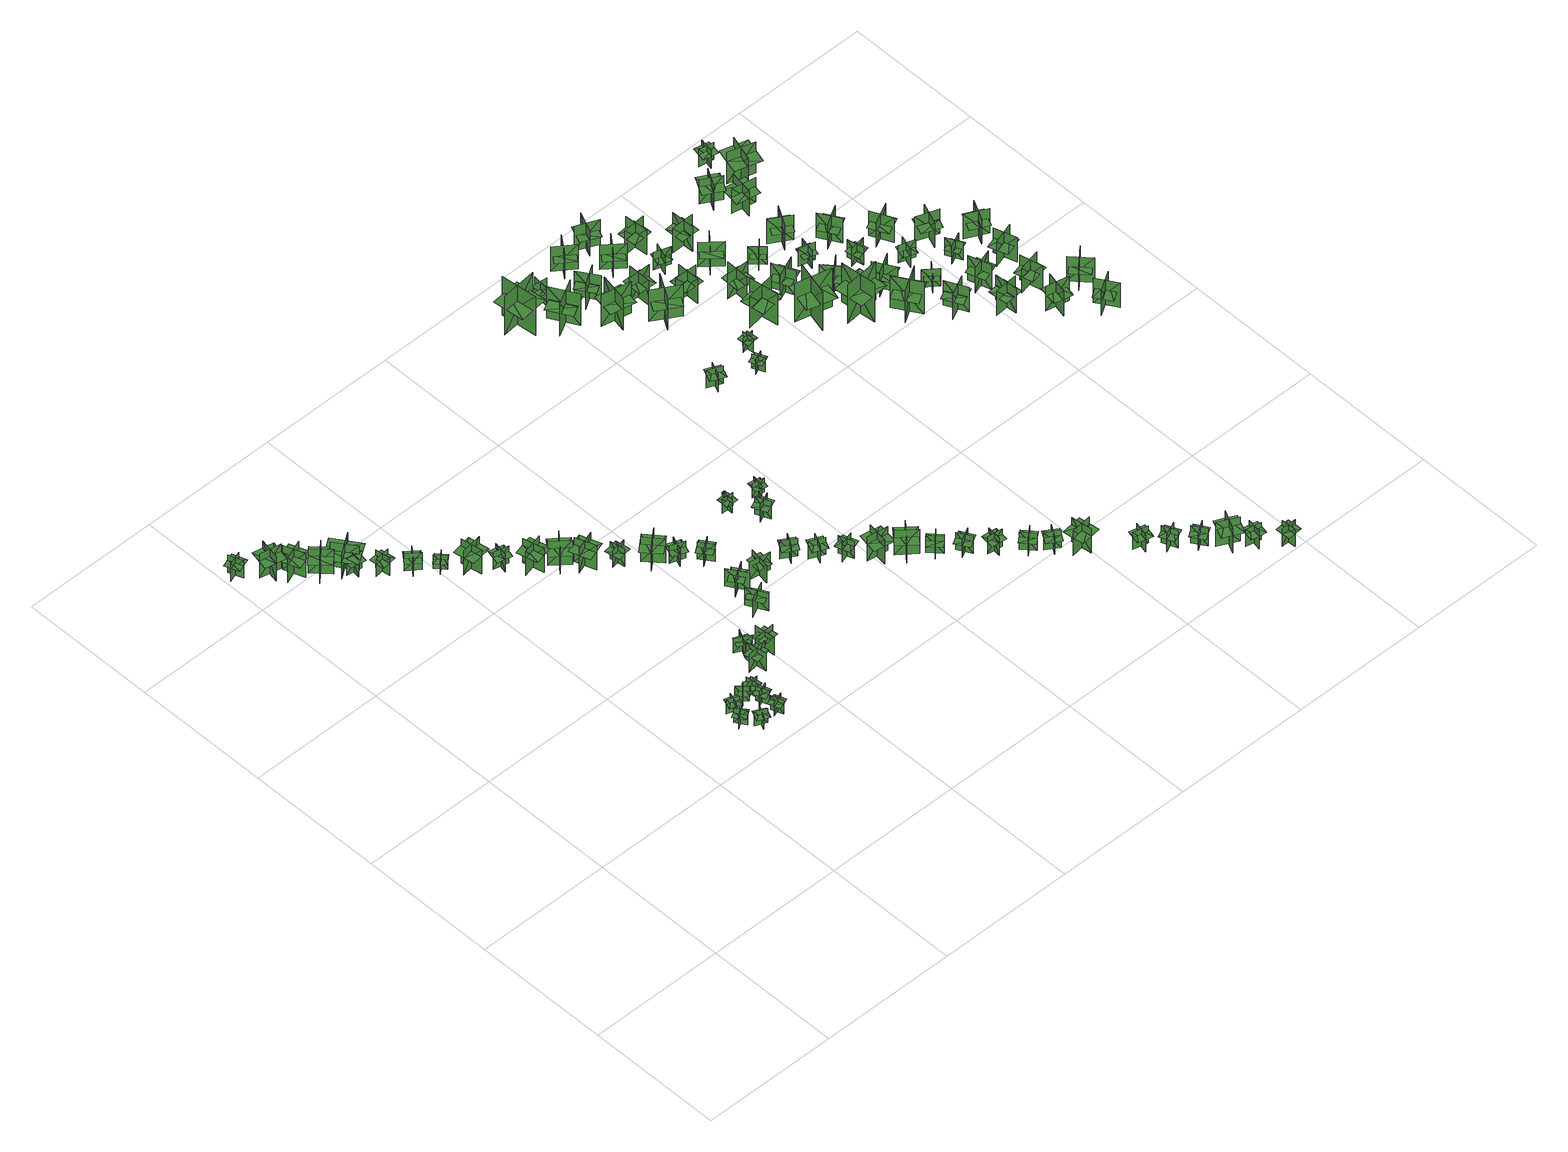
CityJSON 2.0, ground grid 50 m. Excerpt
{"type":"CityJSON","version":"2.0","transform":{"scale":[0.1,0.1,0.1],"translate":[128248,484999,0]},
"CityObjects":{
"tree1":{"type":"SolitaryVegetationObject","geometry":[{"type":"MultiSurface","lod":"1","boundaries":[[[0,1,2]],[[0,2,3]],[[4,5,6]],[[4,6,7]],[[8,9,10]],[[8,10,11]],[[8,11,12]],[[8,12,13]]]}]},
"tree2":{"type":"SolitaryVegetationObject","geometry":[{"type":"MultiSurface","lod":"1","boundaries":[[[14,15,16]],[[14,16,17]],[[18,19,20]],[[18,20,21]],[[22,23,24]],[[22,24,25]],[[22,25,26]],[[22,26,27]]]}]},
"tree3":{"type":"SolitaryVegetationObject","geometry":[{"type":"MultiSurface","lod":"1","boundaries":[[[28,29,30]],[[28,30,31]],[[32,33,34]],[[32,34,35]],[[36,37,38]],[[36,38,39]],[[36,39,40]],[[36,40,41]]]}]},
"tree4":{"type":"SolitaryVegetationObject","geometry":[{"type":"MultiSurface","lod":"1","boundaries":[[[42,43,44]],[[42,44,45]],[[46,47,48]],[[46,48,49]],[[50,51,52]],[[50,52,53]],[[50,53,54]],[[50,54,55]]]}]},
"tree5":{"type":"SolitaryVegetationObject","geometry":[{"type":"MultiSurface","lod":"1","boundaries":[[[56,57,58]],[[56,58,59]],[[60,61,62]],[[60,62,63]],[[64,65,66]],[[64,66,67]],[[64,67,68]],[[64,68,69]]]}]},
"tree6":{"type":"SolitaryVegetationObject","geometry":[{"type":"MultiSurface","lod":"1","boundaries":[[[70,71,72]],[[70,72,73]],[[74,75,76]],[[74,76,77]],[[78,79,80]],[[78,80,81]],[[78,81,82]],[[78,82,83]]]}]},
"tree7":{"type":"SolitaryVegetationObject","geometry":[{"type":"MultiSurface","lod":"1","boundaries":[[[84,85,86]],[[84,86,87]],[[88,89,90]],[[88,90,91]],[[92,93,94]],[[92,94,95]],[[92,95,96]],[[92,96,97]]]}]},
"tree8":{"type":"SolitaryVegetationObject","geometry":[{"type":"MultiSurface","lod":"1","boundaries":[[[98,99,100]],[[98,100,101]],[[102,103,104]],[[102,104,105]],[[106,107,108]],[[106,108,109]],[[106,109,110]],[[106,110,111]]]}]},
"tree9":{"type":"SolitaryVegetationObject","geometry":[{"type":"MultiSurface","lod":"1","boundaries":[[[112,113,114]],[[112,114,115]],[[116,117,118]],[[116,118,119]],[[120,121,122]],[[120,122,123]],[[120,123,124]],[[120,124,125]]]}]},
"tree10":{"type":"SolitaryVegetationObject","geometry":[{"type":"MultiSurface","lod":"1","boundaries":[[[126,127,128]],[[126,128,129]],[[130,131,132]],[[130,132,133]],[[134,135,136]],[[134,136,137]],[[134,137,138]],[[134,138,139]]]}]},
"tree11":{"type":"SolitaryVegetationObject","geometry":[{"type":"MultiSurface","lod":"1","boundaries":[[[140,141,142]],[[140,142,143]],[[144,145,146]],[[144,146,147]],[[148,149,150]],[[148,150,151]],[[148,151,152]],[[148,152,153]]]}]},
"tree12":{"type":"SolitaryVegetationObject","geometry":[{"type":"MultiSurface","lod":"1","boundaries":[[[154,155,156]],[[154,156,157]],[[158,159,160]],[[158,160,161]],[[162,163,164]],[[162,164,165]],[[162,165,166]],[[162,166,167]]]}]},
"tree13":{"type":"SolitaryVegetationObject","geometry":[{"type":"MultiSurface","lod":"1","boundaries":[[[168,169,170]],[[168,170,171]],[[172,173,174]],[[172,174,175]],[[176,177,178]],[[176,178,179]],[[176,179,180]],[[176,180,181]]]}]},
"tree14":{"type":"SolitaryVegetationObject","geometry":[{"type":"MultiSurface","lod":"1","boundaries":[[[182,183,184]],[[182,184,185]],[[186,187,188]],[[186,188,189]],[[190,191,192]],[[190,192,193]],[[190,193,194]],[[190,194,195]]]}]},
"tree15":{"type":"SolitaryVegetationObject","geometry":[{"type":"MultiSurface","lod":"1","boundaries":[[[196,197,198]],[[196,198,199]],[[200,201,202]],[[200,202,203]],[[204,205,206]],[[204,206,207]],[[204,207,208]],[[204,208,209]]]}]},
"tree16":{"type":"SolitaryVegetationObject","geometry":[{"type":"MultiSurface","lod":"1","boundaries":[[[210,211,212]],[[210,212,213]],[[214,215,216]],[[214,216,217]],[[218,219,220]],[[218,220,221]],[[218,221,222]],[[218,222,223]]]}]},
"tree17":{"type":"SolitaryVegetationObject","geometry":[{"type":"MultiSurface","lod":"1","boundaries":[[[224,225,226]],[[224,226,227]],[[228,229,230]],[[228,230,231]],[[232,233,234]],[[232,234,235]],[[232,235,236]],[[232,236,237]]]}]},
"tree18":{"type":"SolitaryVegetationObject","geometry":[{"type":"MultiSurface","lod":"1","boundaries":[[[238,239,240]],[[238,240,241]],[[242,243,244]],[[242,244,245]],[[246,247,248]],[[246,248,249]],[[246,249,250]],[[246,250,251]]]}]},
"tree19":{"type":"SolitaryVegetationObject","geometry":[{"type":"MultiSurface","lod":"1","boundaries":[[[252,253,254]],[[252,254,255]],[[256,257,258]],[[256,258,259]],[[260,261,262]],[[260,262,263]],[[260,263,264]],[[260,264,265]]]}]},
"tree20":{"type":"SolitaryVegetationObject","geometry":[{"type":"MultiSurface","lod":"1","boundaries":[[[266,267,268]],[[266,268,269]],[[270,271,272]],[[270,272,273]],[[274,275,276]],[[274,276,277]],[[274,277,278]],[[274,278,279]]]}]},
"tree21":{"type":"SolitaryVegetationObject","geometry":[{"type":"MultiSurface","lod":"1","boundaries":[[[280,281,282]],[[280,282,283]],[[284,285,286]],[[284,286,287]],[[288,289,290]],[[288,290,291]],[[288,291,292]],[[288,292,293]]]}]},
"tree22":{"type":"SolitaryVegetationObject","geometry":[{"type":"MultiSurface","lod":"1","boundaries":[[[294,295,296]],[[294,296,297]],[[298,299,300]],[[298,300,301]],[[302,303,304]],[[302,304,305]],[[302,305,306]],[[302,306,307]]]}]},
"tree23":{"type":"SolitaryVegetationObject","geometry":[{"type":"MultiSurface","lod":"1","boundaries":[[[308,309,310]],[[308,310,311]],[[312,313,314]],[[312,314,315]],[[316,317,318]],[[316,318,319]],[[316,319,320]],[[316,320,321]]]}]},
"tree24":{"type":"SolitaryVegetationObject","geometry":[{"type":"MultiSurface","lod":"1","boundaries":[[[322,323,324]],[[322,324,325]],[[326,327,328]],[[326,328,329]],[[330,331,332]],[[330,332,333]],[[330,333,334]],[[330,334,335]]]}]},
"tree25":{"type":"SolitaryVegetationObject","geometry":[{"type":"MultiSurface","lod":"1","boundaries":[[[336,337,338]],[[336,338,339]],[[340,341,342]],[[340,342,343]],[[344,345,346]],[[344,346,347]],[[344,347,348]],[[344,348,349]]]}]},
"tree26":{"type":"SolitaryVegetationObject","geometry":[{"type":"MultiSurface","lod":"1","boundaries":[[[350,351,352]],[[350,352,353]],[[354,355,356]],[[354,356,357]],[[358,359,360]],[[358,360,361]],[[358,361,362]],[[358,362,363]]]}]},
"tree27":{"type":"SolitaryVegetationObject","geometry":[{"type":"MultiSurface","lod":"1","boundaries":[[[364,365,366]],[[364,366,367]],[[368,369,370]],[[368,370,371]],[[372,373,374]],[[372,374,375]],[[372,375,376]],[[372,376,377]]]}]},
"tree28":{"type":"SolitaryVegetationObject","geometry":[{"type":"MultiSurface","lod":"1","boundaries":[[[378,379,380]],[[378,380,381]],[[382,383,384]],[[382,384,385]],[[386,387,388]],[[386,388,389]],[[386,389,390]],[[386,390,391]]]}]},
"tree29":{"type":"SolitaryVegetationObject","geometry":[{"type":"MultiSurface","lod":"1","boundaries":[[[392,393,394]],[[392,394,395]],[[396,397,398]],[[396,398,399]],[[400,401,402]],[[400,402,403]],[[400,403,404]],[[400,404,405]]]}]},
"tree30":{"type":"SolitaryVegetationObject","geometry":[{"type":"MultiSurface","lod":"1","boundaries":[[[406,407,408]],[[406,408,409]],[[410,411,412]],[[410,412,413]],[[414,415,416]],[[414,416,417]],[[414,417,418]],[[414,418,419]]]}]},
"tree31":{"type":"SolitaryVegetationObject","geometry":[{"type":"MultiSurface","lod":"1","boundaries":[[[420,421,422]],[[420,422,423]],[[424,425,426]],[[424,426,427]],[[428,429,430]],[[428,430,431]],[[428,431,432]],[[428,432,433]]]}]},
"tree32":{"type":"SolitaryVegetationObject","geometry":[{"type":"MultiSurface","lod":"1","boundaries":[[[434,435,436]],[[434,436,437]],[[438,439,440]],[[438,440,441]],[[442,443,444]],[[442,444,445]],[[442,445,446]],[[442,446,447]]]}]},
"tree33":{"type":"SolitaryVegetationObject","geometry":[{"type":"MultiSurface","lod":"1","boundaries":[[[448,449,450]],[[448,450,451]],[[452,453,454]],[[452,454,455]],[[456,457,458]],[[456,458,459]],[[456,459,460]],[[456,460,461]]]}]},
"tree34":{"type":"SolitaryVegetationObject","geometry":[{"type":"MultiSurface","lod":"1","boundaries":[[[462,463,464]],[[462,464,465]],[[466,467,468]],[[466,468,469]],[[470,471,472]],[[470,472,473]],[[470,473,474]],[[470,474,475]]]}]},
"tree35":{"type":"SolitaryVegetationObject","geometry":[{"type":"MultiSurface","lod":"1","boundaries":[[[476,477,478]],[[476,478,479]],[[480,481,482]],[[480,482,483]],[[484,485,486]],[[484,486,487]],[[484,487,488]],[[484,488,489]]]}]},
"tree36":{"type":"SolitaryVegetationObject","geometry":[{"type":"MultiSurface","lod":"1","boundaries":[[[490,491,492]],[[490,492,493]],[[494,495,496]],[[494,496,497]],[[498,499,500]],[[498,500,501]],[[498,501,502]],[[498,502,503]]]}]},
"tree37":{"type":"SolitaryVegetationObject","geometry":[{"type":"MultiSurface","lod":"1","boundaries":[[[504,505,506]],[[504,506,507]],[[508,509,510]],[[508,510,511]],[[512,513,514]],[[512,514,515]],[[512,515,516]],[[512,516,517]]]}]},
"tree38":{"type":"SolitaryVegetationObject","geometry":[{"type":"MultiSurface","lod":"1","boundaries":[[[518,519,520]],[[518,520,521]],[[522,523,524]],[[522,524,525]],[[526,527,528]],[[526,528,529]],[[526,529,530]],[[526,530,531]]]}]},
"tree39":{"type":"SolitaryVegetationObject","geometry":[{"type":"MultiSurface","lod":"1","boundaries":[[[532,533,534]],[[532,534,535]],[[536,537,538]],[[536,538,539]],[[540,541,542]],[[540,542,543]],[[540,543,544]],[[540,544,545]]]}]},
"tree40":{"type":"SolitaryVegetationObject","geometry":[{"type":"MultiSurface","lod":"1","boundaries":[[[546,547,548]],[[546,548,549]],[[550,551,552]],[[550,552,553]],[[554,555,556]],[[554,556,557]],[[554,557,558]],[[554,558,559]]]}]},
"tree41":{"type":"SolitaryVegetationObject","geometry":[{"type":"MultiSurface","lod":"1","boundaries":[[[560,561,562]],[[560,562,563]],[[564,565,566]],[[564,566,567]],[[568,569,570]],[[568,570,571]],[[568,571,572]],[[568,572,573]]]}]},
"tree42":{"type":"SolitaryVegetationObject","geometry":[{"type":"MultiSurface","lod":"1","boundaries":[[[574,575,576]],[[574,576,577]],[[578,579,580]],[[578,580,581]],[[582,583,584]],[[582,584,585]],[[582,585,586]],[[582,586,587]]]}]},
"tree43":{"type":"SolitaryVegetationObject","geometry":[{"type":"MultiSurface","lod":"1","boundaries":[[[588,589,590]],[[588,590,591]],[[592,593,594]],[[592,594,595]],[[596,597,598]],[[596,598,599]],[[596,599,600]],[[596,600,601]]]}]},
"tree44":{"type":"SolitaryVegetationObject","geometry":[{"type":"MultiSurface","lod":"1","boundaries":[[[602,603,604]],[[602,604,605]],[[606,607,608]],[[606,608,609]],[[610,611,612]],[[610,612,613]],[[610,613,614]],[[610,614,615]]]}]},
"tree45":{"type":"SolitaryVegetationObject","geometry":[{"type":"MultiSurface","lod":"1","boundaries":[[[616,617,618]],[[616,618,619]],[[620,621,622]],[[620,622,623]],[[624,625,626]],[[624,626,627]],[[624,627,628]],[[624,628,629]]]}]},
"tree46":{"type":"SolitaryVegetationObject","geometry":[{"type":"MultiSurface","lod":"1","boundaries":[[[630,631,632]],[[630,632,633]],[[634,635,636]],[[634,636,637]],[[638,639,640]],[[638,640,641]],[[638,642,643]],[[638,643,639]]]}]},
"tree47":{"type":"SolitaryVegetationObject","geometry":[{"type":"MultiSurface","lod":"1","boundaries":[[[644,645,646]],[[644,646,647]],[[648,649,650]],[[648,650,651]],[[652,653,654]],[[652,654,655]],[[652,655,656]],[[652,656,657]]]}]},
"tree48":{"type":"SolitaryVegetationObject","geometry":[{"type":"MultiSurface","lod":"1","boundaries":[[[658,659,660]],[[658,660,661]],[[662,663,664]],[[662,664,665]],[[666,667,668]],[[666,668,669]],[[666,670,671]],[[666,671,667]]]}]},
"tree49":{"type":"SolitaryVegetationObject","geometry":[{"type":"MultiSurface","lod":"1","boundaries":[[[672,673,674]],[[672,674,675]],[[676,677,678]],[[676,678,679]],[[680,681,682]],[[680,682,683]],[[680,683,684]],[[680,684,685]]]}]},
"tree50":{"type":"SolitaryVegetationObject","geometry":[{"type":"MultiSurface","lod":"1","boundaries":[[[686,687,688]],[[686,688,689]],[[690,691,692]],[[690,692,693]],[[694,695,696]],[[694,696,697]],[[694,698,699]],[[694,699,695]]]}]},
"tree51":{"type":"SolitaryVegetationObject","geometry":[{"type":"MultiSurface","lod":"1","boundaries":[[[700,701,702]],[[700,702,703]],[[704,705,706]],[[704,706,707]],[[708,709,710]],[[708,710,711]],[[708,711,712]],[[708,712,713]]]}]},
"tree52":{"type":"SolitaryVegetationObject","geometry":[{"type":"MultiSurface","lod":"1","boundaries":[[[714,715,716]],[[714,716,717]],[[718,719,720]],[[718,720,721]],[[722,723,724]],[[722,724,725]],[[722,726,727]],[[722,727,723]]]}]},
"tree53":{"type":"SolitaryVegetationObject","geometry":[{"type":"MultiSurface","lod":"1","boundaries":[[[728,729,730]],[[728,730,731]],[[732,733,734]],[[732,734,735]],[[736,737,738]],[[736,738,739]],[[736,739,740]],[[736,740,741]]]}]},
"tree54":{"type":"SolitaryVegetationObject","geometry":[{"type":"MultiSurface","lod":"1","boundaries":[[[742,743,744]],[[742,744,745]],[[746,747,748]],[[746,748,749]],[[750,751,752]],[[750,752,753]],[[750,754,755]],[[750,755,751]]]}]},
"tree55":{"type":"SolitaryVegetationObject","geometry":[{"type":"MultiSurface","lod":"1","boundaries":[[[756,757,758]],[[756,758,759]],[[760,761,762]],[[760,762,763]],[[764,765,766]],[[764,766,767]],[[764,767,768]],[[764,768,769]]]}]},
"tree56":{"type":"SolitaryVegetationObject","geometry":[{"type":"MultiSurface","lod":"1","boundaries":[[[770,771,772]],[[770,772,773]],[[774,775,776]],[[774,776,777]],[[778,779,780]],[[778,780,781]],[[778,781,782]],[[778,782,783]]]}]},
"tree57":{"type":"SolitaryVegetationObject","geometry":[{"type":"MultiSurface","lod":"1","boundaries":[[[784,785,786]],[[784,786,787]],[[788,789,790]],[[788,790,791]],[[792,793,794]],[[792,794,795]],[[792,796,797]],[[792,797,793]]]}]},
"tree58":{"type":"SolitaryVegetationObject","geometry":[{"type":"MultiSurface","lod":"1","boundaries":[[[798,799,800]],[[798,800,801]],[[802,803,804]],[[802,804,805]],[[806,807,808]],[[806,808,809]],[[806,809,810]],[[806,810,811]]]}]},
"tree59":{"type":"SolitaryVegetationObject","geometry":[{"type":"MultiSurface","lod":"1","boundaries":[[[812,813,814]],[[812,814,815]],[[816,817,818]],[[816,818,819]],[[820,821,822]],[[820,822,823]],[[820,824,825]],[[820,825,821]]]}]},
"tree60":{"type":"SolitaryVegetationObject","geometry":[{"type":"MultiSurface","lod":"1","boundaries":[[[826,827,828]],[[826,828,829]],[[830,831,832]],[[830,832,833]],[[834,835,836]],[[834,836,837]],[[834,837,838]],[[834,838,839]]]}]},
"tree61":{"type":"SolitaryVegetationObject","geometry":[{"type":"MultiSurface","lod":"1","boundaries":[[[840,841,842]],[[840,842,843]],[[844,845,846]],[[844,846,847]],[[848,849,850]],[[848,850,851]],[[848,852,853]],[[848,853,849]]]}]},
"tree62":{"type":"SolitaryVegetationObject","geometry":[{"type":"MultiSurface","lod":"1","boundaries":[[[854,855,856]],[[854,856,857]],[[858,859,860]],[[858,860,861]],[[862,863,864]],[[862,864,865]],[[862,865,866]],[[862,866,867]]]}]},
"tree63":{"type":"SolitaryVegetationObject","geometry":[{"type":"MultiSurface","lod":"1","boundaries":[[[868,869,870]],[[868,870,871]],[[872,873,874]],[[872,874,875]],[[876,877,878]],[[876,878,879]],[[876,880,881]],[[876,881,877]]]}]},
"tree64":{"type":"SolitaryVegetationObject","geometry":[{"type":"MultiSurface","lod":"1","boundaries":[[[882,883,884]],[[882,884,885]],[[886,887,888]],[[886,888,889]],[[890,891,892]],[[890,892,893]],[[890,894,895]],[[890,895,891]]]}]},
"tree65":{"type":"SolitaryVegetationObject","geometry":[{"type":"MultiSurface","lod":"1","boundaries":[[[896,897,898]],[[896,898,899]],[[900,901,902]],[[900,902,903]],[[904,905,906]],[[904,906,907]],[[904,907,908]],[[904,908,909]]]}]},
"tree66":{"type":"SolitaryVegetationObject","geometry":[{"type":"MultiSurface","lod":"1","boundaries":[[[910,911,912]],[[910,912,913]],[[914,915,916]],[[914,916,917]],[[918,919,920]],[[918,920,921]],[[918,922,923]],[[918,923,919]]]}]},
"tree67":{"type":"SolitaryVegetationObject","geometry":[{"type":"MultiSurface","lod":"1","boundaries":[[[924,925,926]],[[924,926,927]],[[928,929,930]],[[928,930,931]],[[932,933,934]],[[932,934,935]],[[932,936,937]],[[932,937,933]]]}]},
"tree68":{"type":"SolitaryVegetationObject","geometry":[{"type":"MultiSurface","lod":"1","boundaries":[[[938,939,940]],[[938,940,941]],[[942,943,944]],[[942,944,945]],[[946,947,948]],[[946,948,949]],[[946,950,951]],[[946,951,947]]]}]},
"tree69":{"type":"SolitaryVegetationObject","geometry":[{"type":"MultiSurface","lod":"1","boundaries":[[[952,953,954]],[[952,954,955]],[[956,957,958]],[[956,958,959]],[[960,961,962]],[[960,962,963]],[[960,964,965]],[[960,965,961]]]}]},
"tree70":{"type":"SolitaryVegetationObject","geometry":[{"type":"MultiSurface","lod":"1","boundaries":[[[966,967,968]],[[966,968,969]],[[970,971,972]],[[970,972,973]],[[974,975,976]],[[974,976,977]],[[974,978,979]],[[974,979,975]]]}]},
"tree71":{"type":"SolitaryVegetationObject","geometry":[{"type":"MultiSurface","lod":"1","boundaries":[[[980,981,982]],[[980,982,983]],[[984,985,986]],[[984,986,987]],[[988,989,990]],[[988,990,991]],[[988,992,993]],[[988,993,989]]]}]},
"tree72":{"type":"SolitaryVegetationObject","geometry":[{"type":"MultiSurface","lod":"1","boundaries":[[[994,995,996]],[[994,996,997]],[[998,999,1000]],[[998,1000,1001]],[[1002,1003,1004]],[[1002,1004,1005]],[[1002,1006,1007]],[[1002,1007,1003]]]}]},
"tree73":{"type":"SolitaryVegetationObject","geometry":[{"type":"MultiSurface","lod":"1","boundaries":[[[1008,1009,1010]],[[1008,1010,1011]],[[1012,1013,1014]],[[1012,1014,1015]],[[1016,1017,1018]],[[1016,1018,1019]],[[1016,1020,1021]],[[1016,1021,1017]]]}]},
"tree74":{"type":"SolitaryVegetationObject","geometry":[{"type":"MultiSurface","lod":"1","boundaries":[[[1022,1023,1024]],[[1022,1024,1025]],[[1026,1027,1028]],[[1026,1028,1029]],[[1030,1031,1032]],[[1030,1032,1033]],[[1030,1034,1035]],[[1030,1035,1031]]]}]},
"tree75":{"type":"SolitaryVegetationObject","geometry":[{"type":"MultiSurface","lod":"1","boundaries":[[[1036,1037,1038]],[[1036,1038,1039]],[[1040,1041,1042]],[[1040,1042,1043]],[[1044,1045,1046]],[[1044,1046,1047]],[[1044,1048,1049]],[[1044,1049,1045]]]}]},
"tree76":{"type":"SolitaryVegetationObject","geometry":[{"type":"MultiSurface","lod":"1","boundaries":[[[1050,1051,1052]],[[1050,1052,1053]],[[1054,1055,1056]],[[1054,1056,1057]],[[1058,1059,1060]],[[1058,1060,1061]],[[1058,1062,1063]],[[1058,1063,1059]]]}]},
"tree77":{"type":"SolitaryVegetationObject","geometry":[{"type":"MultiSurface","lod":"1","boundaries":[[[1064,1065,1066]],[[1064,1066,1067]],[[1068,1069,1070]],[[1068,1070,1071]],[[1072,1073,1074]],[[1072,1074,1075]],[[1072,1076,1077]],[[1072,1077,1073]]]}]},
"tree78":{"type":"SolitaryVegetationObject","geometry":[{"type":"MultiSurface","lod":"1","boundaries":[[[1078,1079,1080]],[[1078,1080,1081]],[[1082,1083,1084]],[[1082,1084,1085]],[[1086,1087,1088]],[[1086,1088,1089]],[[1086,1090,1091]],[[1086,1091,1087]]]}]},
"tree79":{"type":"SolitaryVegetationObject","geometry":[{"type":"MultiSurface","lod":"1","boundaries":[[[1092,1093,1094]],[[1092,1094,1095]],[[1096,1097,1098]],[[1096,1098,1099]],[[1100,1101,1102]],[[1100,1102,1103]],[[1100,1104,1105]],[[1100,1105,1101]]]}]},
"tree80":{"type":"SolitaryVegetationObject","geometry":[{"type":"MultiSurface","lod":"1","boundaries":[[[1106,1107,1108]],[[1106,1108,1109]],[[1110,1111,1112]],[[1110,1112,1113]],[[1114,1115,1116]],[[1114,1116,1117]],[[1114,1118,1119]],[[1114,1119,1115]]]}]},
"tree81":{"type":"SolitaryVegetationObject","geometry":[{"type":"MultiSurface","lod":"1","boundaries":[[[1120,1121,1122]],[[1120,1122,1123]],[[1124,1125,1126]],[[1124,1126,1127]],[[1128,1129,1130]],[[1128,1130,1131]],[[1128,1132,1133]],[[1128,1133,1129]]]}]},
"tree82":{"type":"SolitaryVegetationObject","geometry":[{"type":"MultiSurface","lod":"1","boundaries":[[[1134,1135,1136]],[[1134,1136,1137]],[[1138,1139,1140]],[[1138,1140,1141]],[[1142,1143,1144]],[[1142,1144,1145]],[[1142,1146,1147]],[[1142,1147,1143]]]}]},
"tree83":{"type":"SolitaryVegetationObject","geometry":[{"type":"MultiSurface","lod":"1","boundaries":[[[1148,1149,1150]],[[1148,1150,1151]],[[1152,1153,1154]],[[1152,1154,1155]],[[1156,1157,1158]],[[1156,1158,1159]],[[1156,1160,1161]],[[1156,1161,1157]]]}]},
"tree84":{"type":"SolitaryVegetationObject","geometry":[{"type":"MultiSurface","lod":"1","boundaries":[[[1162,1163,1164]],[[1162,1164,1165]],[[1166,1167,1168]],[[1166,1168,1169]],[[1170,1171,1172]],[[1170,1172,1173]],[[1170,1173,1174]],[[1170,1174,1175]]]}]},
"tree85":{"type":"SolitaryVegetationObject","geometry":[{"type":"MultiSurface","lod":"1","boundaries":[[[1176,1177,1178]],[[1176,1178,1179]],[[1180,1181,1182]],[[1180,1182,1183]],[[1184,1185,1186]],[[1184,1186,1187]],[[1184,1188,1189]],[[1184,1189,1185]]]}]},
"tree86":{"type":"SolitaryVegetationObject","geometry":[{"type":"MultiSurface","lod":"1","boundaries":[[[1190,1191,1192]],[[1190,1192,1193]],[[1194,1195,1196]],[[1194,1196,1197]],[[1198,1199,1200]],[[1198,1200,1201]],[[1198,1201,1202]],[[1198,1202,1203]]]}]},
"tree87":{"type":"SolitaryVegetationObject","geometry":[{"type":"MultiSurface","lod":"1","boundaries":[[[1204,1205,1206]],[[1204,1206,1207]],[[1208,1209,1210]],[[1208,1210,1211]],[[1212,1213,1214]],[[1212,1214,1215]],[[1212,1216,1217]],[[1212,1217,1213]]]}]},
"tree88":{"type":"SolitaryVegetationObject","geometry":[{"type":"MultiSurface","lod":"1","boundaries":[[[1218,1219,1220]],[[1218,1220,1221]],[[1222,1223,1224]],[[1222,1224,1225]],[[1226,1227,1228]],[[1226,1228,1229]],[[1226,1230,1231]],[[1226,1231,1227]]]}]},
"tree89":{"type":"SolitaryVegetationObject","geometry":[{"type":"MultiSurface","lod":"1","boundaries":[[[1232,1233,1234]],[[1232,1234,1235]],[[1236,1237,1238]],[[1236,1238,1239]],[[1240,1241,1242]],[[1240,1242,1243]],[[1240,1244,1245]],[[1240,1245,1241]]]}]},
"tree90":{"type":"SolitaryVegetationObject","geometry":[{"type":"MultiSurface","lod":"1","boundaries":[[[1246,1247,1248]],[[1246,1248,1249]],[[1250,1251,1252]],[[1250,1252,1253]],[[1254,1255,1256]],[[1254,1256,1257]],[[1254,1258,1259]],[[1254,1259,1255]]]}]},
"tree91":{"type":"SolitaryVegetationObject","geometry":[{"type":"MultiSurface","lod":"1","boundaries":[[[1260,1261,1262]],[[1260,1262,1263]],[[1264,1265,1266]],[[1264,1266,1267]],[[1268,1269,1270]],[[1268,1270,1271]],[[1268,1272,1273]],[[1268,1273,1269]]]}]},
"tree92":{"type":"SolitaryVegetationObject","geometry":[{"type":"MultiSurface","lod":"1","boundaries":[[[1274,1275,1276]],[[1274,1276,1277]],[[1278,1279,1280]],[[1278,1280,1281]],[[1282,1283,1284]],[[1282,1284,1285]],[[1282,1285,1286]],[[1282,1286,1287]]]}]},
"tree93":{"type":"SolitaryVegetationObject","geometry":[{"type":"MultiSurface","lod":"1","boundaries":[[[1288,1289,1290]],[[1288,1290,1291]],[[1292,1293,1294]],[[1292,1294,1295]],[[1296,1297,1298]],[[1296,1298,1299]],[[1296,1299,1300]],[[1296,1300,1301]]]}]},
"tree94":{"type":"SolitaryVegetationObject","geometry":[{"type":"MultiSurface","lod":"1","boundaries":[[[1302,1303,1304]],[[1302,1304,1305]],[[1306,1307,1308]],[[1306,1308,1309]],[[1310,1311,1312]],[[1310,1312,1313]],[[1310,1314,1315]],[[1310,1315,1311]]]}]},
"tree95":{"type":"SolitaryVegetationObject","geometry":[{"type":"MultiSurface","lod":"1","boundaries":[[[1316,1317,1318]],[[1316,1318,1319]],[[1320,1321,1322]],[[1320,1322,1323]],[[1324,1325,1326]],[[1324,1326,1327]],[[1324,1328,1329]],[[1324,1329,1325]]]}]},
"tree96":{"type":"SolitaryVegetationObject","geometry":[{"type":"MultiSurface","lod":"1","boundaries":[[[1330,1331,1332]],[[1330,1332,1333]],[[1334,1335,1336]],[[1334,1336,1337]],[[1338,1339,1340]],[[1338,1340,1341]],[[1338,1342,1343]],[[1338,1343,1339]]]}]},
"tree97":{"type":"SolitaryVegetationObject","geometry":[{"type":"MultiSurface","lod":"1","boundaries":[[[1344,1345,1346]],[[1344,1346,1347]],[[1348,1349,1350]],[[1348,1350,1351]],[[1352,1353,1354]],[[1352,1354,1355]],[[1352,1356,1357]],[[1352,1357,1353]]]}]},
"tree98":{"type":"SolitaryVegetationObject","geometry":[{"type":"MultiSurface","lod":"1","boundaries":[[[1358,1359,1360]],[[1358,1360,1361]],[[1362,1363,1364]],[[1362,1364,1365]],[[1366,1367,1368]],[[1366,1368,1369]],[[1366,1370,1371]],[[1366,1371,1367]]]}]},
"tree99":{"type":"SolitaryVegetationObject","geometry":[{"type":"MultiSurface","lod":"1","boundaries":[[[1372,1373,1374]],[[1372,1374,1375]],[[1376,1377,1378]],[[1376,1378,1379]],[[1380,1381,1382]],[[1380,1382,1383]],[[1380,1384,1385]],[[1380,1385,1381]]]}]},
"tree100":{"type":"SolitaryVegetationObject","geometry":[{"type":"MultiSurface","lod":"1","boundaries":[[[1386,1387,1388]],[[1386,1388,1389]],[[1390,1391,1392]],[[1390,1392,1393]],[[1394,1395,1396]],[[1394,1396,1397]],[[1394,1398,1399]],[[1394,1399,1395]]]}]},
"tree101":{"type":"SolitaryVegetationObject","geometry":[{"type":"MultiSurface","lod":"1","boundaries":[[[1400,1401,1402]],[[1400,1402,1403]],[[1404,1405,1406]],[[1404,1406,1407]],[[1408,1409,1410]],[[1408,1410,1411]],[[1408,1412,1413]],[[1408,1413,1409]]]}]}
},
"vertices":[
[63,2170,13],[11,2151,13],[11,2151,90],[63,2170,90],[30,2186,13],[49,2134,13],[49,2134,90],[30,2186,90],[30,2186,68],[4,2176,68],[23,2124,68],[49,2134,68],[75,2143,68],[56,2195,68],
[84,2100,13],[160,2084,13],[160,2084,121],[84,2100,121],[112,2057,13],[128,2132,13],[128,2132,121],[112,2057,121],[112,2057,91],[150,2049,91],[166,2124,91],[128,2132,91],[90,2140,91],[74,2065,91],
[207,2055,13],[134,2028,13],[134,2028,120],[207,2055,120],[160,2077,13],[187,2004,13],[187,2004,120],[160,2077,120],[160,2077,90],[124,2063,90],[151,1990,90],[187,2004,90],[224,2017,90],[197,2090,90],
[260,2013,10],[204,1959,10],[204,1959,118],[260,2013,118],[208,2014,10],[262,1958,10],[262,1958,118],[208,2014,118],[208,2014,88],[180,1987,88],[234,1932,88],[262,1958,88],[290,1985,88],[236,2041,88],
[264,1926,11],[264,1926,119],[341,1980,119],[341,1980,11],[276,1988,11],[276,1988,119],[328,1914,119],[328,1914,11],[268,2000,84],[230,1973,84],[294,1881,84],[332,1908,84],[371,1934,84],[307,2027,84],
[286,1927,10],[341,1918,10],[341,1918,87],[286,1927,87],[308,1897,10],[316,1951,10],[316,1951,87],[308,1897,87],[308,1897,66],[335,1892,66],[343,1947,66],[316,1951,66],[289,1956,66],[280,1901,66],
[733,647,20],[696,623,20],[696,623,82],[733,647,82],[704,654,20],[728,617,20],[728,617,82],[704,654,82],[704,654,64],[685,642,64],[710,605,64],[728,617,64],[747,629,64],[722,666,64],
[403,1868,9],[348,1861,9],[348,1861,86],[403,1868,86],[374,1890,9],[381,1836,9],[381,1836,86],[374,1890,86],[374,1890,64],[346,1887,64],[353,1832,64],[381,1836,64],[408,1839,64],[401,1894,64],
[780,581,19],[740,600,19],[740,600,81],[780,581,81],[770,609,19],[751,569,19],[751,569,81],[770,609,81],[770,609,64],[750,619,64],[731,579,64],[751,569,64],[771,560,64],[790,599,64],
[755,681,19],[713,696,19],[713,696,80],[755,681,80],[742,708,19],[728,666,19],[728,666,80],[742,708,80],[742,708,63],[721,715,63],[707,673,63],[728,666,63],[749,659,63],[763,701,63],
[427,1819,9],[470,1785,9],[470,1785,86],[427,1819,86],[431,1783,9],[465,1826,9],[465,1826,86],[431,1783,86],[431,1783,64],[452,1766,64],[487,1809,64],[465,1826,64],[443,1843,64],[409,1800,64],
[803,687,18],[771,718,18],[771,718,79],[803,687,79],[803,716,18],[772,685,18],[772,685,79],[803,716,79],[803,716,62],[787,732,62],[756,700,62],[772,685,62],[788,669,62],[819,701,62],
[813,587,19],[855,602,19],[855,602,81],[813,587,81],[840,574,19],[825,616,19],[825,616,81],[840,574,81],[840,574,64],[861,582,64],[846,623,64],[825,616,64],[804,609,64],[819,567,64],
[819,675,18],[836,634,18],[836,634,80],[819,675,80],[808,649,18],[849,665,18],[849,665,80],[808,649,80],[808,649,63],[816,628,63],[857,644,63],[849,665,63],[841,685,63],[799,669,63],
[526,1731,10],[497,1764,10],[497,1764,71],[526,1731,71],[528,1761,10],[495,1731,10],[495,1731,71],[528,1761,71],[528,1761,54],[514,1777,54],[480,1748,54],[495,1731,54],[510,1715,54],[543,1744,54],
[826,724,17],[830,679,17],[830,679,79],[826,724,79],[807,701,17],[851,705,17],[851,705,79],[807,701,79],[807,701,62],[809,679,62],[853,683,62],[851,705,62],[849,727,62],[805,723,62],
[575,1721,10],[588,1644,10],[588,1644,118],[575,1721,118],[545,1679,10],[621,1691,10],[621,1691,118],[545,1679,118],[545,1679,87],[551,1641,87],[627,1653,87],[621,1691,87],[615,1730,87],[539,1717,87],
[625,1632,12],[678,1619,12],[678,1619,89],[625,1632,89],[644,1600,12],[657,1654,12],[657,1654,89],[644,1600,89],[644,1600,67],[670,1594,67],[684,1647,67],[657,1654,67],[630,1661,67],[617,1607,67],
[886,774,18],[963,785,18],[963,785,95],[886,774,95],[928,743,18],[928,743,95],[917,820,95],[917,820,18],[893,775,75],[898,749,75],[957,760,75],[953,786,75],[948,811,75],[888,800,75],
[757,1566,9],[682,1548,9],[682,1548,116],[757,1566,116],[713,1593,9],[731,1518,9],[731,1518,116],[713,1593,116],[713,1593,86],[675,1584,86],[694,1509,86],[731,1518,86],[769,1527,86],[751,1602,86],
[907,867,18],[961,838,18],[961,838,80],[907,867,80],[919,827,18],[919,827,80],[948,882,80],[948,882,18],[911,865,64],[902,846,64],[946,825,64],[955,844,64],[964,862,64],[920,883,64],
[1027,818,17],[949,812,17],[949,812,94],[1027,818,94],[987,852,17],[987,852,94],[993,775,94],[993,775,17],[1020,818,74],[1017,844,74],[956,836,74],[960,811,74],[963,785,74],[1023,792,74],
[758,1531,9],[817,1481,9],[817,1481,117],[758,1531,117],[762,1479,9],[812,1539,9],[812,1539,117],[762,1479,117],[762,1479,86],[792,1454,86],[841,1514,86],[812,1539,86],[782,1563,86],[732,1504,86],
[828,1487,10],[854,1414,10],[854,1414,117],[828,1487,117],[806,1441,10],[879,1467,10],[879,1467,117],[806,1441,117],[806,1441,87],[819,1404,87],[892,1430,87],[879,1467,87],[866,1503,87],[793,1477,87],
[895,1386,11],[949,1395,11],[949,1395,88],[895,1386,88],[925,1364,11],[915,1419,11],[915,1419,88],[925,1364,88],[925,1364,66],[952,1369,66],[943,1424,66],[915,1419,66],[888,1414,66],[898,1359,66],
[1109,921,15],[1074,990,15],[1074,990,93],[1109,921,93],[1125,971,15],[1125,971,93],[1056,935,93],[1056,935,15],[1106,927,72],[1129,940,72],[1099,993,72],[1076,980,72],[1054,967,72],[1084,914,72],
[975,1347,10],[1026,1288,10],[1026,1288,118],[975,1347,118],[971,1295,10],[1030,1346,10],[1030,1346,118],[971,1295,118],[971,1295,88],[996,1266,88],[1055,1316,88],[1030,1346,88],[1005,1375,88],[946,1325,88],
[1076,1035,15],[1142,1077,15],[1142,1077,93],[1076,1035,93],[1127,1024,15],[1127,1024,93],[1085,1090,93],[1085,1090,15],[1081,1039,72],[1096,1018,72],[1146,1052,72],[1132,1073,72],[1117,1095,72],[1067,1060,72],
[1031,1279,12],[1083,1259,12],[1083,1259,89],[1031,1279,89],[1046,1245,12],[1066,1297,12],[1066,1297,89],[1046,1245,89],[1046,1245,67],[1072,1235,67],[1091,1287,67],[1066,1297,67],[1040,1307,67],[1020,1255,67],
[1106,1232,12],[1138,1187,12],[1138,1187,88],[1106,1232,88],[1099,1196,12],[1144,1228,12],[1144,1228,88],[1099,1196,88],[1099,1196,67],[1115,1173,67],[1160,1205,67],[1144,1228,67],[1128,1250,67],[1083,1218,67],
[1201,1089,14],[1188,1012,14],[1188,1012,91],[1201,1089,91],[1158,1058,14],[1158,1058,91],[1235,1046,91],[1235,1046,14],[1199,1082,71],[1174,1085,71],[1166,1025,71],[1192,1022,71],[1218,1019,71],[1225,1079,71],
[1301,1022,10],[1329,1069,10],[1329,1069,87],[1301,1022,87],[1337,1031,10],[1289,1059,10],[1289,1059,87],[1337,1031,87],[1337,1031,66],[1351,1054,66],[1303,1082,66],[1289,1059,66],[1275,1035,66],[1323,1007,66],
[1402,975,11],[1351,999,11],[1351,999,88],[1402,975,88],[1389,1010,11],[1366,960,11],[1366,960,88],[1389,1010,88],[1389,1010,67],[1364,1022,67],[1341,971,67],[1366,960,67],[1391,948,67],[1414,999,67],
[1317,1298,12],[1316,1342,12],[1316,1342,73],[1317,1298,73],[1338,1319,12],[1294,1318,12],[1294,1318,73],[1338,1319,73],[1338,1319,56],[1337,1341,56],[1293,1340,56],[1294,1318,56],[1294,1296,56],[1338,1297,56],
[1455,903,9],[1437,955,9],[1437,955,86],[1455,903,86],[1471,936,9],[1419,918,9],[1419,918,86],[1471,936,86],[1471,936,64],[1462,962,64],[1410,944,64],[1419,918,64],[1428,892,64],[1480,910,64],
[1352,1212,11],[1403,1234,11],[1403,1234,88],[1352,1212,88],[1387,1198,11],[1364,1249,11],[1364,1249,88],[1387,1198,88],[1387,1198,66],[1412,1209,66],[1390,1260,66],[1364,1249,66],[1339,1238,66],[1361,1187,66],
[1357,1371,12],[1364,1371,12],[1364,1381,12],[1357,1381,12],[1360,1371,15],[1360,1371,8],[1360,1381,8],[1360,1381,15],[1360,1378,15],[1364,1378,15],[1364,1378,8],[1360,1378,8],[1356,1378,8],[1356,1378,15],
[1519,900,7],[1507,824,7],[1507,824,114],[1519,900,114],[1477,870,7],[1554,858,7],[1554,858,114],[1477,870,114],[1477,870,84],[1471,832,84],[1548,820,84],[1554,858,84],[1560,896,84],[1484,908,84],
[1406,1303,11],[1450,1295,11],[1450,1295,72],[1406,1303,72],[1423,1278,11],[1431,1322,11],[1431,1322,72],[1423,1278,72],[1423,1278,55],[1445,1274,55],[1453,1318,55],[1431,1322,55],[1409,1326,55],[1401,1283,55],
[1555,830,8],[1615,780,8],[1615,780,116],[1555,830,116],[1559,779,8],[1609,838,8],[1609,838,116],[1559,779,116],[1559,779,86],[1589,754,86],[1639,813,86],[1609,838,86],[1580,863,86],[1530,804,86],
[1631,730,10],[1671,768,10],[1671,768,87],[1631,730,87],[1668,729,10],[1630,769,10],[1630,769,87],[1668,729,87],[1668,729,65],[1688,748,65],[1650,788,65],[1630,769,65],[1610,750,65],[1648,710,65],
[1695,676,11],[1743,703,11],[1743,703,88],[1695,676,88],[1731,666,11],[1704,714,11],[1704,714,88],[1731,666,88],[1731,666,66],[1755,679,66],[1728,727,66],[1704,714,66],[1679,700,66],[1707,652,66],
[1761,633,11],[1816,626,11],[1816,626,88],[1761,633,88],[1783,604,11],[1790,658,11],[1790,658,88],[1783,604,88],[1783,604,67],[1811,600,67],[1818,655,67],[1790,658,67],[1763,662,67],[1756,607,67],
[1845,542,11],[1886,578,11],[1886,578,88],[1845,542,88],[1881,539,11],[1845,581,11],[1845,581,88],[1881,539,88],[1881,539,67],[1902,557,67],[1866,599,67],[1845,581,67],[1824,563,67],[1861,521,67],
[1907,489,12],[1937,536,12],[1937,536,89],[1907,489,89],[1943,497,12],[1896,526,12],[1896,526,89],[1943,497,89],[1943,497,68],[1958,520,68],[1911,550,68],[1896,526,68],[1882,503,68],[1928,474,68],
[1380,2379,22],[1394,2247,22],[1394,2247,193],[1380,2379,193],[1328,2314,22],[1328,2314,193],[1460,2328,193],[1460,2328,22],[1386,2371,127],[1398,2256,127],[1452,2262,127],[1440,2377,127],[1331,2365,127],[1343,2250,127],
[1993,417,11],[1983,494,11],[1983,494,118],[1993,417,118],[2024,458,11],[1947,448,11],[1947,448,118],[2024,458,118],[2024,458,88],[2019,497,88],[1942,487,88],[1947,448,88],[1952,410,88],[2029,420,88],
[1522,2180,23],[1470,2276,23],[1470,2276,163],[1522,2180,163],[1541,2246,23],[1541,2246,163],[1445,2194,163],[1445,2194,23],[1514,2185,109],[1470,2268,109],[1431,2247,109],[1476,2164,109],[1555,2206,109],[1510,2289,109],
[1673,1709,15],[1622,1731,15],[1622,1731,92],[1673,1709,92],[1660,1743,15],[1637,1693,15],[1637,1693,92],[1660,1743,92],[1660,1743,71],[1634,1754,71],[1612,1704,71],[1637,1693,71],[1663,1681,71],[1685,1732,71],
[1531,2340,28],[1471,2346,28],[1471,2346,106],[1531,2340,106],[1507,2369,28],[1507,2369,106],[1501,2309,106],[1501,2309,28],[1527,2338,76],[1475,2343,76],[1473,2319,76],[1525,2314,76],[1530,2363,76],[1477,2368,76],
[2147,326,12],[2093,339,12],[2093,339,89],[2147,326,89],[2128,358,12],[2115,304,12],[2115,304,89],[2128,358,89],[2128,358,67],[2101,364,67],[2088,311,67],[2115,304,67],[2142,297,67],[2155,351,67],
[1564,2133,24],[1670,2112,24],[1670,2112,164],[1564,2133,164],[1602,2077,24],[1602,2077,164],[1623,2183,164],[1623,2183,24],[1571,2136,110],[1664,2118,110],[1672,2161,110],[1580,2179,110],[1563,2091,110],[1656,2073,110],
[2200,250,10],[2178,301,10],[2178,301,87],[2200,250,87],[2214,284,10],[2163,262,10],[2163,262,87],[2214,284,87],[2214,284,65],[2202,310,65],[2152,287,65],[2163,262,65],[2174,237,65],[2225,259,65],
[1638,2212,26],[1593,2283,26],[1593,2283,136],[1638,2212,136],[1649,2263,26],[1649,2263,136],[1578,2218,136],[1578,2218,26],[1632,2214,94],[1593,2276,94],[1564,2258,94],[1604,2196,94],[1662,2233,94],[1623,2295,94],
[1779,1693,19],[1796,1652,19],[1796,1652,81],[1779,1693,81],[1768,1665,19],[1808,1683,19],[1808,1683,81],[1768,1665,81],[1768,1665,64],[1777,1645,64],[1817,1663,64],[1808,1683,64],[1800,1703,64],[1759,1686,64],
[2237,200,9],[2284,230,9],[2284,230,86],[2237,200,86],[2273,192,9],[2243,238,9],[2243,238,86],[2273,192,86],[2273,192,64],[2296,207,64],[2267,253,64],[2243,238,64],[2220,223,64],[2250,177,64],
[1683,2049,24],[1776,1993,24],[1776,1993,164],[1683,2049,164],[1700,1983,24],[1700,1983,164],[1756,2076,164],[1756,2076,24],[1691,2049,110],[1772,2000,110],[1795,2038,110],[1714,2087,110],[1668,2010,110],[1748,1961,110],
[1820,1777,24],[1824,1733,24],[1824,1733,86],[1820,1777,86],[1801,1755,24],[1845,1759,24],[1845,1759,86],[1801,1755,86],[1801,1755,69],[1803,1733,69],[1847,1737,69],[1845,1759,69],[1843,1781,69],[1799,1777,69],
[1610,2404,29],[1677,2354,29],[1677,2354,138],[1610,2404,138],[1618,2352,29],[1618,2352,138],[1668,2419,138],[1668,2419,29],[1616,2403,96],[1675,2359,96],[1695,2387,96],[1636,2431,96],[1595,2375,96],[1654,2331,96],
[2357,139,10],[2287,173,10],[2287,173,118],[2357,139,118],[2340,188,10],[2306,118,10],[2306,118,118],[2340,188,118],[2340,188,87],[2306,205,87],[2272,135,87],[2306,118,87],[2341,101,87],[2375,171,87],
[1730,2181,27],[1729,2097,27],[1729,2097,136],[1730,2181,136],[1693,2144,27],[1693,2144,136],[1777,2143,136],[1777,2143,27],[1734,2176,94],[1733,2103,94],[1767,2102,94],[1768,2176,94],[1698,2176,94],[1697,2103,94],
[2407,99,10],[2353,110,10],[2353,110,87],[2407,99,87],[2387,130,10],[2376,75,10],[2376,75,87],[2387,130,87],[2387,130,66],[2360,135,66],[2348,81,66],[2376,75,66],[2403,70,66],[2414,124,66],
[1723,2307,29],[1788,2253,29],[1788,2253,138],[1723,2307,138],[1729,2254,29],[1729,2254,138],[1782,2319,138],[1782,2319,29],[1729,2306,96],[1786,2259,96],[1808,2286,96],[1751,2332,96],[1707,2278,96],[1764,2232,96],
[1880,2046,25],[1796,2046,25],[1796,2046,134],[1880,2046,134],[1843,2083,25],[1843,2083,134],[1843,1999,134],[1843,1999,25],[1875,2042,93],[1802,2043,93],[1801,2009,93],[1875,2008,93],[1875,2078,93],[1802,2078,93],
[2459,60,10],[2462,5,10],[2462,5,87],[2459,60,87],[2434,33,10],[2490,35,10],[2490,35,87],[2434,33,87],[2434,33,66],[2436,5,66],[2491,8,66],[2490,35,66],[2488,63,66],[2433,60,66],
[1724,2420,25],[1801,2385,25],[1801,2385,134],[1724,2420,134],[1743,2371,25],[1743,2371,134],[1778,2447,134],[1778,2447,25],[1730,2421,92],[1797,2390,92],[1811,2422,92],[1745,2452,92],[1716,2388,92],[1783,2358,92],
[1997,1834,21],[1890,1817,21],[1890,1817,161],[1997,1834,161],[1942,1873,21],[1942,1873,161],[1959,1766,161],[1959,1766,21],[1991,1828,107],[1897,1813,107],[1904,1770,107],[1998,1785,107],[1983,1873,107],[1890,1858,107],
[1874,2210,28],[1854,2153,28],[1854,2153,106],[1874,2210,106],[1840,2193,28],[1840,2193,106],[1897,2173,106],[1897,2173,28],[1875,2205,76],[1857,2156,76],[1881,2148,76],[1898,2197,76],[1851,2214,76],[1834,2164,76],
[1956,1983,29],[1955,1899,29],[1955,1899,138],[1956,1983,138],[1919,1946,29],[1919,1946,138],[2003,1945,138],[2003,1945,29],[1959,1978,96],[1959,1904,96],[1993,1904,96],[1994,1978,96],[1924,1978,96],[1923,1905,96],
[1908,2308,23],[1824,2301,23],[1824,2301,132],[1908,2308,132],[1868,2342,23],[1868,2342,132],[1875,2258,132],[1875,2258,23],[1903,2304,90],[1830,2298,90],[1833,2264,90],[1906,2270,90],[1900,2340,90],[1827,2334,90],
[2077,1784,20],[2043,1656,20],[2043,1656,192],[2077,1784,192],[2006,1741,20],[2006,1741,192],[2134,1708,192],[2134,1708,20],[2080,1774,126],[2051,1663,126],[2103,1649,126],[2132,1761,126],[2026,1788,126],[1997,1677,126],
[1949,2109,26],[2013,2054,26],[2013,2054,135],[1949,2109,135],[1953,2057,26],[1953,2057,135],[2008,2120,135],[2008,2120,26],[1955,2108,94],[2011,2060,94],[2033,2086,94],[1978,2134,94],[1932,2082,94],[1987,2033,94],
[2034,1833,27],[2111,1866,27],[2111,1866,136],[2034,1833,136],[2083,1814,27],[2083,1814,136],[2050,1891,136],[2050,1891,27],[2037,1838,94],[2105,1867,94],[2092,1898,94],[2024,1870,94],[2051,1806,94],[2119,1834,94],
[1985,2169,22],[1983,2254,22],[1983,2254,132],[1985,2169,132],[2021,2208,22],[2021,2208,132],[1937,2206,132],[1937,2206,22],[1981,2175,90],[1980,2248,90],[1946,2248,90],[1947,2174,90],[2017,2175,90],[2015,2249,90],
[2117,1622,22],[2249,1635,22],[2249,1635,193],[2117,1622,193],[2181,1570,22],[2181,1570,193],[2169,1702,193],[2169,1702,22],[2125,1628,128],[2240,1639,128],[2235,1693,128],[2120,1682,128],[2130,1573,128],[2245,1584,128],
[2072,1968,27],[2114,2010,27],[2114,2010,105],[2072,1968,105],[2109,1968,27],[2109,1968,105],[2067,2011,105],[2067,2011,27],[2073,1972,75],[2110,2009,75],[2093,2027,75],[2055,1990,75],[2090,1954,75],[2128,1991,75],
[2153,1724,27],[2217,1778,27],[2217,1778,136],[2153,1724,136],[2205,1720,27],[2205,1720,136],[2151,1784,136],[2151,1784,27],[2155,1730,94],[2211,1777,94],[2189,1804,94],[2133,1756,94],[2177,1703,94],[2234,1750,94],
[2248,1504,22],[2340,1561,22],[2340,1561,162],[2248,1504,162],[2314,1489,22],[2314,1489,162],[2257,1581,162],[2257,1581,22],[2251,1512,108],[2332,1561,108],[2308,1599,108],[2228,1549,108],[2275,1473,108],[2356,1522,108],
[2196,1861,28],[2211,1920,28],[2211,1920,106],[2196,1861,106],[2229,1881,28],[2229,1881,106],[2170,1896,106],[2170,1896,28],[2195,1866,76],[2208,1916,76],[2185,1923,76],[2171,1872,76],[2219,1859,76],[2233,1910,76],
[2276,1683,26],[2318,1610,26],[2318,1610,136],[2276,1683,136],[2262,1632,26],[2262,1632,136],[2335,1674,136],[2335,1674,26],[2281,1680,94],[2318,1616,94],[2348,1633,94],[2311,1697,94],[2251,1662,94],[2287,1598,94],
[2190,1977,26],[2233,2049,26],[2233,2049,135],[2190,1977,135],[2241,1989,26],[2241,1989,135],[2169,2033,135],[2169,2033,26],[2190,1983,93],[2228,2046,93],[2199,2063,93],[2160,2001,93],[2220,1964,93],[2258,2027,93],
[2417,1398,26],[2379,1473,26],[2379,1473,135],[2417,1398,135],[2433,1448,26],[2433,1448,135],[2358,1410,135],[2358,1410,26],[2411,1401,93],[2378,1467,93],[2348,1451,93],[2381,1386,93],[2443,1417,93],[2410,1483,93],
[2289,1783,27],[2348,1795,27],[2348,1795,105],[2289,1783,105],[2321,1763,27],[2321,1763,105],[2308,1822,105],[2308,1822,27],[2292,1786,75],[2343,1797,75],[2338,1821,75],[2287,1810,75],[2297,1761,75],[2349,1772,75],
[2138,2299,23],[2206,2261,23],[2206,2261,130],[2138,2299,130],[2152,2249,23],[2190,2317,23],[2190,2317,130],[2152,2249,130],[2152,2249,100],[2185,2230,100],[2223,2298,100],[2190,2317,100],[2156,2336,100],[2118,2268,100],
[2390,1530,28],[2428,1577,28],[2428,1577,106],[2390,1530,106],[2428,1535,28],[2428,1535,106],[2381,1572,106],[2381,1572,28],[2391,1535,76],[2424,1576,76],[2404,1591,76],[2372,1550,76],[2411,1519,76],[2443,1560,76],
[2269,2186,22],[2182,2202,22],[2182,2202,132],[2269,2186,132],[2229,2244,22],[2213,2157,22],[2213,2157,132],[2229,2244,132],[2265,2193,96],[2271,2234,96],[2184,2248,96],[2178,2208,96],[2171,2168,96],[2258,2153,96],
[2290,1891,22],[2363,1933,22],[2363,1933,131],[2290,1891,131],[2341,1878,22],[2341,1878,131],[2299,1951,131],[2299,1951,22],[2293,1897,89],[2357,1933,89],[2340,1963,89],[2276,1926,89],[2311,1866,89],[2374,1903,89],
[2516,1294,28],[2510,1378,28],[2510,1378,137],[2516,1294,137],[2550,1334,28],[2550,1334,137],[2466,1328,137],[2466,1328,28],[2512,1299,95],[2507,1373,95],[2473,1370,95],[2478,1297,95],[2548,1302,95],[2542,1375,95],
[2436,1714,26],[2417,1657,26],[2417,1657,104],[2436,1714,104],[2403,1697,26],[2403,1697,104],[2460,1678,104],[2460,1678,26],[2437,1710,74],[2421,1660,74],[2444,1652,74],[2461,1702,74],[2413,1718,74],[2397,1668,74],
[2483,1441,28],[2564,1467,28],[2564,1467,137],[2483,1441,137],[2531,1417,28],[2531,1417,137],[2505,1497,137],[2505,1497,28],[2488,1446,95],[2557,1468,95],[2547,1501,95],[2477,1478,95],[2498,1412,95],[2568,1435,95],
[2418,1843,25],[2455,1768,25],[2455,1768,134],[2418,1843,134],[2402,1793,25],[2402,1793,134],[2477,1830,134],[2477,1830,25],[2424,1840,92],[2456,1774,92],[2487,1789,92],[2454,1855,92],[2392,1824,92],[2424,1758,92],
[2319,2336,19],[2290,2241,19],[2290,2241,158],[2319,2336,158],[2260,2305,19],[2355,2276,19],[2355,2276,158],[2260,2305,158],[2260,2305,119],[2246,2258,119],[2341,2229,119],[2355,2276,119],[2370,2324,119],[2274,2353,119],
[2269,2383,22],[2280,2437,22],[2280,2437,99],[2269,2383,99],[2300,2404,22],[2245,2414,22],[2245,2414,99],[2300,2404,99],[2300,2404,77],[2305,2431,77],[2251,2441,77],[2245,2414,77],[2240,2387,77],[2295,2376,77],
[2634,1269,24],[2615,1187,24],[2615,1187,133],[2634,1269,133],[2589,1240,24],[2589,1240,133],[2672,1222,133],[2672,1222,24],[2636,1263,91],[2620,1191,91],[2653,1184,91],[2669,1255,91],[2601,1271,91],[2585,1199,91],
[2517,1579,28],[2572,1605,28],[2572,1605,106],[2517,1579,106],[2553,1567,28],[2553,1567,106],[2527,1621,106],[2527,1621,28],[2520,1583,76],[2567,1605,76],[2557,1627,76],[2509,1605,76],[2531,1560,76],[2578,1582,76],
[2668,1361,27],[2586,1343,27],[2586,1343,136],[2668,1361,136],[2623,1389,27],[2623,1389,136],[2641,1307,136],[2641,1307,27],[2664,1356,94],[2592,1341,94],[2599,1307,94],[2671,1323,94],[2656,1391,94],[2584,1375,94],
[2582,1699,24],[2503,1728,24],[2503,1728,133],[2582,1699,133],[2560,1746,24],[2560,1746,133],[2530,1668,133],[2530,1668,24],[2576,1697,91],[2507,1723,91],[2495,1691,91],[2564,1665,91],[2588,1730,91],[2520,1757,91],
[2770,1153,24],[2699,1108,24],[2699,1108,133],[2770,1153,133],[2719,1164,24],[2719,1164,133],[2764,1093,133],[2764,1093,24],[2767,1148,91],[2706,1108,91],[2724,1079,91],[2786,1119,91],[2748,1177,91],[2687,1137,91],
[2689,1503,26],[2609,1477,26],[2609,1477,135],[2689,1503,135],[2642,1527,26],[2642,1527,135],[2668,1447,135],[2668,1447,26],[2685,1498,93],[2615,1476,93],[2626,1443,93],[2695,1466,93],[2674,1532,93],[2604,1510,93],
[2720,1282,29],[2777,1219,29],[2777,1219,138],[2720,1282,138],[2718,1229,29],[2718,1229,138],[2780,1286,138],[2780,1286,29],[2726,1280,96],[2776,1226,96],[2801,1249,96],[2752,1303,96],[2700,1256,96],[2749,1202,96],
[2644,1579,24],[2681,1654,24],[2681,1654,133],[2644,1579,133],[2693,1596,24],[2693,1596,133],[2618,1633,133],[2618,1633,24],[2643,1585,91],[2675,1651,91],[2644,1666,91],[2612,1600,91],[2675,1569,91],[2707,1635,91]
]}
